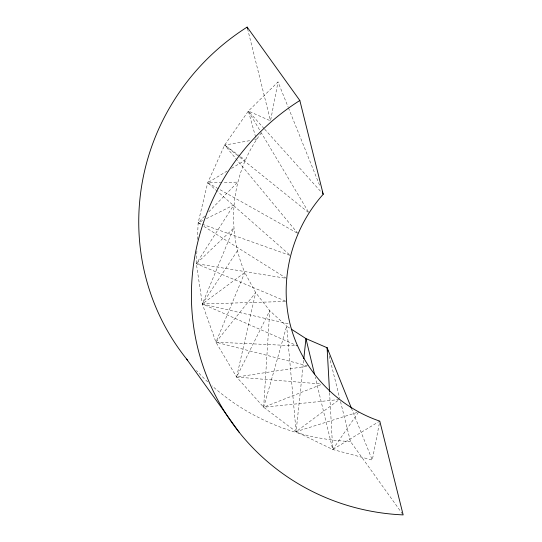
<?xml version="1.0" encoding="UTF-8"?>
<svg xmlns="http://www.w3.org/2000/svg" width="542" height="542" viewBox="0 0 542 542"><rect width="100%" height="100%" fill="white"/><g stroke="black" fill="none" stroke-linecap="round" stroke-linejoin="round"><path stroke-width="0.41" stroke-dasharray="2.71 2.03" d="M196.895 251.142L196.346 263.656L202.342 303.947L215.933 342.198L236.617 377.049L263.656 407.232L296.088 431.676L332.734 449.494L372.293 460.056L379.779 421.127L332.734 449.494L315.268 377.212M197.417 239.462L198.148 222.776L207.694 182.776L224.632 145.087L248.358 111.069L278.019 81.944L288.134 107.079M303.635 360.403L296.088 431.676L358.621 411.995L332.734 449.494L329.563 392.306M255.621 137.065L248.358 111.069L270.533 120.873L278.019 81.944M237.41 250.777L202.342 303.947L297.47 345.884L215.933 342.198L244.788 272.49C225.208 227.023 231.59 171.441 261.894 132.18M204.646 216.102L198.148 222.776L202.423 225.465M208.772 211.854L237.694 182.126L222.694 182.451M337.984 400.538L296.088 431.676L286.657 326.135L269.747 310.681L255.668 292.639L244.788 272.49L202.342 303.947L290.092 324.17M227.2 171.001L207.694 182.776L217.159 191.102M231.529 168.386L245.255 160.1L240.601 156.713M202.606 220.553L198.148 222.776L290.377 255.512L217.789 191.658M206.326 218.697L233.812 204.984L196.346 263.656L286.4 301.467L202.342 303.947L233.717 228.074L196.346 263.656L286.494 278.378L203.135 225.912M320.857 384.691L263.656 407.232L269.747 310.681L236.617 377.049L320.742 383.932M249.632 140.676L224.632 145.087L297.937 233.494M254.632 139.795L256.298 139.497L255.844 137.878M306.677 366.284L236.617 377.049L255.668 292.639L215.933 342.198L308.351 366.026M339.333 399.529L263.656 407.232L286.657 326.135L290.099 328.364M221.861 182.464L207.694 182.776L297.206 233.08M239.937 156.225L224.632 145.087L239.13 156.746M239.788 157.275L308.981 212.891L261.346 132.892M264.117 128.59L248.358 111.069L260.912 132.167M264.679 129.213L320.959 191.76M340.512 401.554L350.478 441.506L402.665 514.216M288.446 107.865L319.739 185.621M351.433 408.214L372.293 460.056M247.558 28.733L270.533 120.873M329.13 355.891L339.698 398.289M350.478 441.506A229.395 223.433 -35.7 0 1 212.078 385.863M207.735 381.9A229.395 223.433 -35.7 0 1 196.475 370.538"/><path stroke-width="0.81" d="M303.811 358.723L305.945 338.601L291.474 329.251M299.834 100.494L323.215 194.266C292.111 229.036 278.927 278.717 290.092 324.17C301.332 368.973 336.054 406.337 379.779 421.127L403.16 514.9A229.395 223.433 -35.7 0 1 197.979 348.879A229.395 223.433 -35.7 0 1 299.834 100.494L247.152 27.1A229.395 223.433 -35.7 0 0 187.708 360.403M186.658 359.109L239.34 432.502M322.266 191.909L323.215 194.266M351.433 408.214L327.097 347.734L305.945 338.601L314.475 373.926M247.152 27.1L247.558 28.733M327.91 350.999L327.097 347.734L329.522 391.466"/></g></svg>
